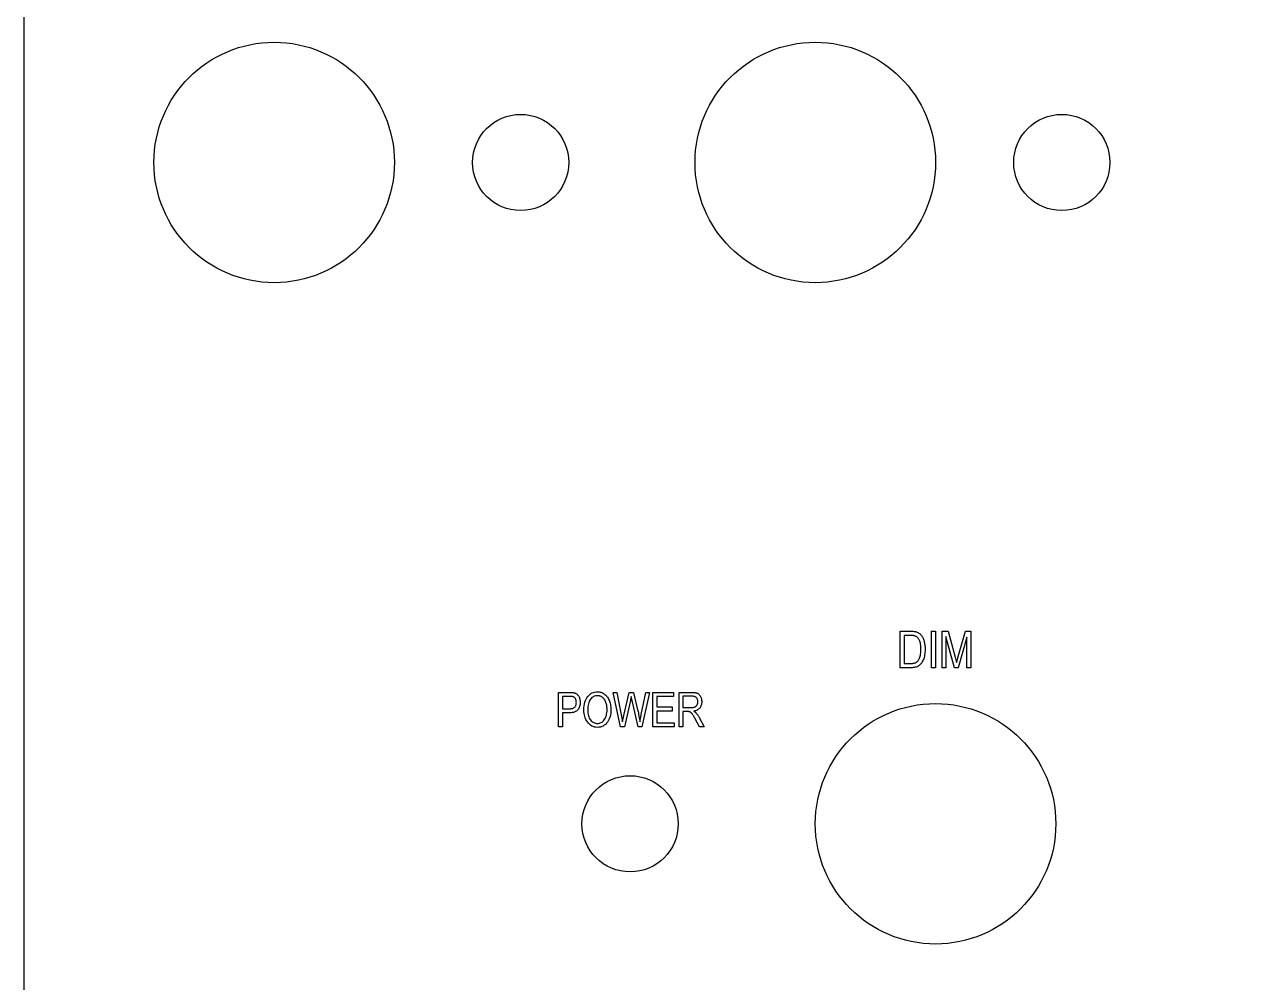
# Model space of a CAD drawing. Header units: millimetres. Extents: x 0 to 81, y 0 to 514.
# Drawn here: x 0 to 40.46, y 319.71 to 351.6 of the extents above; entities that cross this region are included whole.
import ezdxf

# ---------------------------------------------------------------- set-up
doc = ezdxf.new("R2010")
doc.units = ezdxf.units.MM
for name, color, linetype in [('CUT', 1, 'CONTINUOUS'), ('LEGEND', 2, 'CONTINUOUS'), ('OUTLINE', 7, 'CONTINUOUS')]:
    doc.layers.add(name, color=color, linetype=linetype)

msp = doc.modelspace()

# ---------------------------------------------------------------- linework, layer by layer
at = {"layer": 'CUT'}
for centre, radius in [((8.31, 347), 4), ((26.31, 347), 4), ((16.51, 347), 1.6), ((34.51, 347), 1.6), ((30.31, 325), 4), ((20.15, 325), 1.6)]:
    msp.add_circle(centre, radius, dxfattribs=at)
at = {"layer": 'LEGEND'}
for points in [[(29.1371, 330.1916), (29.1371, 331.4084), (29.4816, 331.4084), (29.5126, 331.4081), (29.5417, 331.407), (29.5688, 331.4053), (29.5941, 331.4028), (29.6174, 331.3997), (29.6388, 331.3958), (29.6583, 331.3913), (29.6758, 331.386), (29.6972, 331.378), (29.7179, 331.3685), (29.7379, 331.3575), (29.7572, 331.3449), (29.7757, 331.3309), (29.7935, 331.3154), (29.8106, 331.2983), (29.8269, 331.2798), (29.8424, 331.2599), (29.8571, 331.2387), (29.8709, 331.2162), (29.8838, 331.1925), (29.8958, 331.1676), (29.9069, 331.1413), (29.9171, 331.1139), (29.9265, 331.0851), (29.9349, 331.0551), (29.9421, 331.0237), (29.9483, 330.9909), (29.9533, 330.9568), (29.9572, 330.9213), (29.96, 330.8844), (29.9616, 330.8462), (29.9622, 330.8066), (29.9613, 330.7559), (29.9584, 330.7072), (29.9537, 330.6604), (29.947, 330.6156), (29.9385, 330.5728), (29.9281, 330.5319), (29.9158, 330.4929), (29.9016, 330.4559), (29.8859, 330.4212), (29.8692, 330.3892), (29.8513, 330.3597), (29.8324, 330.3329), (29.8124, 330.3087), (29.7913, 330.2871), (29.7692, 330.2681), (29.746, 330.2517), (29.7213, 330.2376), (29.6948, 330.2254), (29.6664, 330.2151), (29.6363, 330.2066), (29.6043, 330.2), (29.5705, 330.1953), (29.5348, 330.1925), (29.4974, 330.1916)], [(30.1714, 330.1916), (30.1714, 331.4084), (30.3034, 331.4084), (30.3034, 330.1916)], [(30.53, 330.1916), (30.53, 331.4084), (30.7284, 331.4084), (30.9649, 330.5468), (31.0122, 330.3667), (31.0169, 330.3845), (31.0221, 330.4041), (31.0279, 330.4256), (31.0342, 330.4491), (31.0412, 330.4744), (31.0487, 330.5016), (31.0567, 330.5308), (31.0654, 330.5618), (31.3044, 331.4084), (31.4821, 331.4084), (31.4821, 330.1916), (31.3551, 330.1916), (31.3551, 331.2101), (31.0645, 330.1916), (30.9458, 330.1916), (30.657, 331.2275), (30.657, 330.1916)], [(29.2691, 330.3352), (29.4816, 330.3352), (29.5128, 330.3358), (29.542, 330.3378), (29.5693, 330.3411), (29.5947, 330.3456), (29.6181, 330.3515), (29.6396, 330.3587), (29.6591, 330.3673), (29.6767, 330.3771), (29.6928, 330.3884), (29.7079, 330.4012), (29.7221, 330.4157), (29.7354, 330.4318), (29.7477, 330.4494), (29.759, 330.4687), (29.7693, 330.4895), (29.7787, 330.512), (29.7898, 330.5436), (29.7995, 330.5769), (29.8076, 330.6116), (29.8142, 330.6479), (29.8194, 330.6857), (29.8231, 330.725), (29.8253, 330.7659), (29.8261, 330.8083), (29.8253, 330.8533), (29.8229, 330.8959), (29.819, 330.936), (29.8135, 330.9736), (29.8064, 331.0087), (29.7978, 331.0414), (29.7876, 331.0715), (29.7758, 331.0992), (29.7628, 331.1246), (29.7489, 331.1478), (29.7342, 331.1688), (29.7185, 331.1875), (29.7019, 331.2041), (29.6844, 331.2185), (29.666, 331.2308), (29.6468, 331.2408), (29.6325, 331.2464), (29.6163, 331.2513), (29.5982, 331.2554), (29.5781, 331.2588), (29.556, 331.2615), (29.5321, 331.2633), (29.5061, 331.2645), (29.4783, 331.2648), (29.2691, 331.2648)], [(17.7734, 328.2273), (17.7734, 329.3727), (18.1273, 329.3727), (18.1576, 329.3723), (18.1857, 329.3713), (18.2119, 329.3696), (18.2359, 329.3672), (18.258, 329.3641), (18.2779, 329.3604), (18.2958, 329.3559), (18.3117, 329.3508), (18.3315, 329.3426), (18.3503, 329.3328), (18.368, 329.3214), (18.3848, 329.3084), (18.4005, 329.2938), (18.4151, 329.2777), (18.4288, 329.2599), (18.4414, 329.2406), (18.4528, 329.2199), (18.4626, 329.1981), (18.4709, 329.1751), (18.4777, 329.151), (18.483, 329.1257), (18.4868, 329.0993), (18.4891, 329.0717), (18.4898, 329.043), (18.4886, 329.0052), (18.4849, 328.9692), (18.4787, 328.935), (18.4701, 328.9025), (18.459, 328.8719), (18.4455, 328.843), (18.4294, 328.8159), (18.4109, 328.7906), (18.3894, 328.7677), (18.3643, 328.7479), (18.3356, 328.7311), (18.3033, 328.7174), (18.2674, 328.7067), (18.228, 328.6991), (18.1849, 328.6945), (18.1383, 328.693), (17.8977, 328.693), (17.8977, 328.2273)], [(18.6133, 328.7852), (18.6153, 328.8563), (18.6213, 328.9232), (18.6314, 328.9858), (18.6455, 329.0442), (18.6636, 329.0984), (18.6858, 329.1484), (18.712, 329.1941), (18.7422, 329.2355), (18.7754, 329.2724), (18.8106, 329.3044), (18.8478, 329.3315), (18.8869, 329.3536), (18.928, 329.3708), (18.9711, 329.3831), (19.0162, 329.3905), (19.0633, 329.393), (19.094, 329.3919), (19.124, 329.3886), (19.1534, 329.3831), (19.182, 329.3754), (19.21, 329.3655), (19.2373, 329.3534), (19.2639, 329.3391), (19.2898, 329.3227), (19.3148, 329.3041), (19.3384, 329.2835), (19.3606, 329.261), (19.3815, 329.2364), (19.4011, 329.2099), (19.4194, 329.1814), (19.4363, 329.1509), (19.452, 329.1184), (19.466, 329.0841), (19.4781, 329.0482), (19.4884, 329.0107), (19.4968, 328.9716), (19.5033, 328.9309), (19.508, 328.8886), (19.5108, 328.8447), (19.5117, 328.7992), (19.5099, 328.737), (19.5045, 328.6778), (19.4955, 328.6215), (19.4828, 328.5682), (19.4666, 328.5178), (19.4467, 328.4704), (19.4232, 328.4259), (19.3961, 328.3844), (19.363, 328.343), (19.3275, 328.3071), (19.2895, 328.2768), (19.249, 328.252), (19.2061, 328.2326), (19.1607, 328.2188), (19.1128, 328.2106), (19.0625, 328.2078), (19.0118, 328.2106), (18.9637, 328.2191), (18.9181, 328.2333), (18.875, 328.2531), (18.8345, 328.2786), (18.7965, 328.3098), (18.761, 328.3466), (18.7281, 328.3891), (18.7012, 328.4311), (18.6779, 328.4753), (18.6581, 328.5217), (18.642, 328.5701), (18.6294, 328.6207), (18.6205, 328.6734), (18.6151, 328.7282), (18.6133, 328.7852)], [(19.8352, 328.2273), (19.5859, 329.3727), (19.7133, 329.3727), (19.8562, 328.6219), (19.8618, 328.5929), (19.8672, 328.5639), (19.8725, 328.5347), (19.8775, 328.5055), (19.8824, 328.4761), (19.8872, 328.4467), (19.8917, 328.4171), (19.8961, 328.3875), (19.9383, 328.5992), (20.1172, 329.3727), (20.2672, 329.3727), (20.4016, 328.793), (20.4135, 328.7403), (20.4246, 328.6882), (20.435, 328.6367), (20.4445, 328.5857), (20.4533, 328.5353), (20.4613, 328.4855), (20.4686, 328.4362), (20.475, 328.3875), (20.4797, 328.4158), (20.4846, 328.445), (20.4899, 328.4749), (20.4955, 328.5057), (20.5014, 328.5372), (20.5077, 328.5696), (20.5142, 328.6027), (20.5211, 328.6367), (20.6687, 329.3727), (20.7937, 329.3727), (20.5359, 328.2273), (20.4164, 328.2273), (20.218, 329.1), (20.1883, 329.2344), (20.1849, 329.2159), (20.1816, 329.1979), (20.1782, 329.1803), (20.1748, 329.1633), (20.1714, 329.1467), (20.1679, 329.1307), (20.1644, 329.1151), (20.1609, 329.1), (19.9617, 328.2273)], [(20.9102, 328.2273), (20.9102, 329.3727), (21.5891, 329.3727), (21.5891, 329.2375), (21.0344, 329.2375), (21.0344, 328.8867), (21.5539, 328.8867), (21.5539, 328.7523), (21.0344, 328.7523), (21.0344, 328.3625), (21.6109, 328.3625), (21.6109, 328.2273)], [(21.782, 328.2273), (21.782, 329.3727), (22.1984, 329.3727), (22.23, 329.3722), (22.2594, 329.3707), (22.2867, 329.3682), (22.3118, 329.3646), (22.3348, 329.3601), (22.3557, 329.3546), (22.3744, 329.3481), (22.391, 329.3406), (22.4062, 329.332), (22.4207, 329.3219), (22.4345, 329.3106), (22.4476, 329.2979), (22.46, 329.284), (22.4717, 329.2686), (22.4827, 329.252), (22.493, 329.234), (22.5023, 329.215), (22.5104, 329.1952), (22.5172, 329.1747), (22.5229, 329.1534), (22.5272, 329.1314), (22.5303, 329.1087), (22.5322, 329.0852), (22.5328, 329.0609), (22.5318, 329.0293), (22.5286, 328.9992), (22.5233, 328.9706), (22.5159, 328.9436), (22.5064, 328.9181), (22.4948, 328.8941), (22.4811, 328.8717), (22.4652, 328.8508), (22.4474, 328.8316), (22.4276, 328.8142), (22.4059, 328.7987), (22.3823, 328.785), (22.3568, 328.7731), (22.3294, 328.763), (22.3, 328.7548), (22.2687, 328.7484), (22.2814, 328.7406), (22.2934, 328.7328), (22.3045, 328.7249), (22.3148, 328.717), (22.3244, 328.7091), (22.3332, 328.7011), (22.3412, 328.6932), (22.3484, 328.6852), (22.3621, 328.6685), (22.3753, 328.6514), (22.3882, 328.6339), (22.4006, 328.6158), (22.4126, 328.5973), (22.4242, 328.5784), (22.4353, 328.5589), (22.4461, 328.5391), (22.6102, 328.2273), (22.4539, 328.2273), (22.3289, 328.4656), (22.3113, 328.4992), (22.2948, 328.5298), (22.2794, 328.5577), (22.2651, 328.5826), (22.252, 328.6047), (22.2399, 328.624), (22.229, 328.6404), (22.2191, 328.6539), (22.2099, 328.6655), (22.2007, 328.6761), (22.1916, 328.6858), (22.1826, 328.6944), (22.1737, 328.7021), (22.1648, 328.7088), (22.156, 328.7144), (22.1473, 328.7191), (22.1381, 328.7231), (22.1281, 328.7265), (22.1173, 328.7294), (22.1056, 328.7317), (22.093, 328.7336), (22.0795, 328.7349), (22.0652, 328.7357), (22.05, 328.7359), (21.9062, 328.7359), (21.9062, 328.2273)], [(17.8977, 328.8281), (18.1406, 328.8281), (18.1684, 328.8289), (18.1942, 328.8314), (18.2181, 328.8354), (18.24, 328.8411), (18.2601, 328.8484), (18.2782, 328.8573), (18.2943, 328.8679), (18.3086, 328.8801), (18.321, 328.8939), (18.3318, 328.9094), (18.341, 328.9265), (18.3484, 328.9452), (18.3542, 328.9656), (18.3584, 328.9877), (18.3609, 329.0114), (18.3617, 329.0367), (18.3613, 329.0534), (18.3601, 329.0695), (18.358, 329.0849), (18.3552, 329.0998), (18.3515, 329.1141), (18.347, 329.1277), (18.3417, 329.1407), (18.3355, 329.1531), (18.3288, 329.1648), (18.3218, 329.1754), (18.3144, 329.1852), (18.3066, 329.1939), (18.2986, 329.2018), (18.2901, 329.2086), (18.2814, 329.2146), (18.2723, 329.2195), (18.2621, 329.2237), (18.25, 329.2274), (18.236, 329.2305), (18.2202, 329.233), (18.2025, 329.235), (18.183, 329.2364), (18.1616, 329.2372), (18.1383, 329.2375), (17.8977, 329.2375)], [(18.7414, 328.7828), (18.7429, 328.7314), (18.7472, 328.6829), (18.7545, 328.6374), (18.7647, 328.5948), (18.7779, 328.5552), (18.7939, 328.5186), (18.8129, 328.485), (18.8348, 328.4543), (18.8587, 328.4269), (18.884, 328.4032), (18.9104, 328.3831), (18.9382, 328.3667), (18.9672, 328.3539), (18.9974, 328.3448), (19.0289, 328.3393), (19.0617, 328.3375), (19.0952, 328.3393), (19.1273, 328.3449), (19.1581, 328.3541), (19.1874, 328.367), (19.2154, 328.3836), (19.242, 328.4039), (19.2672, 328.4278), (19.291, 328.4555), (19.3127, 328.4867), (19.3315, 328.5214), (19.3474, 328.5595), (19.3604, 328.6012), (19.3706, 328.6463), (19.3778, 328.6948), (19.3821, 328.7469), (19.3836, 328.8023), (19.3828, 328.8388), (19.3806, 328.8742), (19.3769, 328.9087), (19.3717, 328.9422), (19.365, 328.9747), (19.3568, 329.0063), (19.3471, 329.0368), (19.3359, 329.0664), (19.3262, 329.0881), (19.3153, 329.1087), (19.3032, 329.1282), (19.2899, 329.1466), (19.2755, 329.1638), (19.26, 329.18), (19.2433, 329.1951), (19.2254, 329.209), (19.2067, 329.2215), (19.1876, 329.2324), (19.1681, 329.2416), (19.1481, 329.2491), (19.1278, 329.255), (19.107, 329.2592), (19.0857, 329.2617), (19.0641, 329.2625), (19.0297, 329.2607), (18.9969, 329.2552), (18.9656, 329.246), (18.9358, 329.2332), (18.9077, 329.2167), (18.881, 329.1966), (18.856, 329.1728), (18.8324, 329.1453), (18.8111, 329.114), (18.7926, 329.0787), (18.777, 329.0394), (18.7642, 328.9961), (18.7542, 328.9488), (18.7471, 328.8975), (18.7428, 328.8421), (18.7414, 328.7828)], [(21.9062, 328.8672), (22.1734, 328.8672), (22.1947, 328.8675), (22.2146, 328.8685), (22.2331, 328.8702), (22.2504, 328.8725), (22.2663, 328.8754), (22.281, 328.8791), (22.2943, 328.8833), (22.3062, 328.8883), (22.3173, 328.8939), (22.3277, 328.9003), (22.3376, 328.9075), (22.3469, 328.9154), (22.3556, 328.9241), (22.3637, 328.9335), (22.3712, 328.9437), (22.3781, 328.9547), (22.3844, 328.9662), (22.3897, 328.9783), (22.3943, 328.9908), (22.398, 329.0037), (22.401, 329.0171), (22.403, 329.031), (22.4043, 329.0453), (22.4047, 329.0602), (22.4039, 329.0813), (22.4015, 329.1012), (22.3975, 329.12), (22.392, 329.1376), (22.3849, 329.1541), (22.3761, 329.1694), (22.3658, 329.1835), (22.3539, 329.1965), (22.3404, 329.2081), (22.3254, 329.2182), (22.3089, 329.2267), (22.2908, 329.2337), (22.2712, 329.2391), (22.25, 329.243), (22.2274, 329.2453), (22.2031, 329.2461), (21.9062, 329.2461)]]:
    msp.add_lwpolyline(points, close=True, dxfattribs=at)
at = {"layer": 'OUTLINE'}
msp.add_lwpolyline([(0, 514), (80.94, 514), (80.94, 0), (0, 0)], close=True, dxfattribs=at)

doc.saveas('drawing.dxf')
